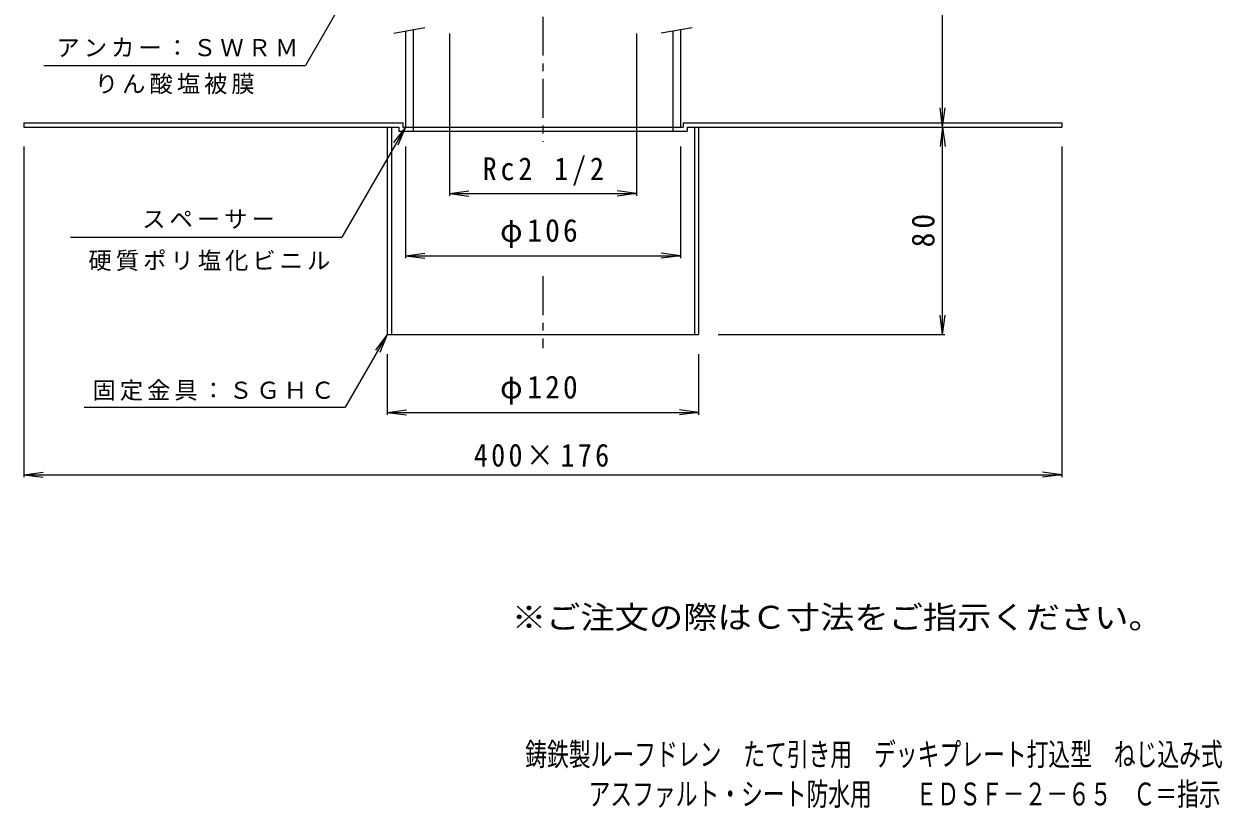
# Model space of a CAD drawing. Units: millimetres, scale not verified, with parts at other scales. Extents: x -242 to 229, y -348 to 371.
# Drawn here: x -233 to 228.7, y -347.8 to -45.5 of the extents above; entities that cross this region are included whole.
import ezdxf
from ezdxf.enums import TextEntityAlignment as Align

# ---------------------------------------------------------------- set-up
doc = ezdxf.new("R2010")
doc.units = ezdxf.units.MM
doc.header["$LTSCALE"] = 3
doc.linetypes.add('CHAIN1', pattern=[8, 5, -1, 1, -1])
for name, color, linetype, lineweight in [('0-0_通り芯', 3, 'Continuous', 9), ('0-3_建具', 4, 'Continuous', 9), ('0-4_その他', 7, 'Continuous', 9), ('0-5_寸法', 7, 'Continuous', 9), ('0-B', 2, 'Continuous', 9)]:
    doc.layers.add(name, color=color, linetype=linetype, lineweight=lineweight)
doc.layers.add('F-4_F-4ﾚｲﾔ', color=6, linetype='Continuous')
doc.layers.add('F-5_F-5ﾚｲﾔ', color=2, linetype='Continuous')
doc.styles.add('ＭＳ ゴシック', font='')
doc.styles.get('ＭＳ ゴシック').set_extended_font_data('MS Gothic')

msp = doc.modelspace()

# ---------------------------------------------------------------- linework, layer by layer
at = {"layer": '0-0_通り芯', "linetype": 'CHAIN1'}
for p, q in [((-32.963, 29.29), (-32.963, -90.938)), ((-32.963, -142.736), (-32.963, -170.494))]:
    msp.add_line(p, q, dxfattribs=at)
at = {"layer": '0-3_建具', "color": 7}
for p, q in [((-78.463, -47.039), (-90.463, -49.155)), ((24.537, -46.951), (12.537, -49.067))]:
    msp.add_line(p, q, dxfattribs=at)
at = {"layer": '0-3_建具'}
for p, q in [((-85.963, -48.362), (-85.963, -85.265)), ((-82.963, -47.833), (-82.963, -85.265)), ((17.037, -48.273), (17.037, -85.265)), ((20.037, -47.744), (20.037, -85.265))]:
    msp.add_line(p, q, dxfattribs=at)
at = {"layer": '0-4_その他'}
for p, q in [((121.037, -85.265), (121.037, 16.716)), ((-68.977, -49.207), (-68.977, -111.765)), ((3.052, -49.207), (3.052, -111.765)), ((121.037, -85.265), (120.058, -92.701)), ((121.037, -165.265), (121.037, -85.265)), ((121.037, -85.265), (122.016, -92.701)), ((-232.963, -92.765), (-232.963, -220.165)), ((-85.963, -92.765), (-85.963, -135.765)), ((20.037, -92.765), (20.037, -135.765)), ((167.037, -92.765), (167.037, -220.165)), ((-68.977, -110.865), (-61.541, -109.886)), ((3.052, -110.865), (-4.384, -109.886)), ((-68.977, -110.865), (3.052, -110.865)), ((-68.977, -110.865), (-61.541, -111.844)), ((3.052, -110.865), (-4.384, -111.844)), ((-85.963, -134.865), (-78.527, -133.886)), ((20.037, -134.865), (12.601, -133.886)), ((-85.963, -134.865), (20.037, -134.865)), ((-85.963, -134.865), (-78.527, -135.844)), ((20.037, -134.865), (12.601, -135.844)), ((121.037, -165.265), (120.058, -157.829)), ((121.037, -165.265), (122.016, -157.829)), ((34.537, -165.265), (121.937, -165.265)), ((-92.963, -172.765), (-92.963, -196.165)), ((27.037, -172.765), (27.037, -196.165)), ((-92.963, -195.265), (-85.527, -194.286)), ((-92.963, -195.265), (27.037, -195.265)), ((-92.963, -195.265), (-85.527, -196.244)), ((27.037, -195.265), (19.601, -194.286)), ((27.037, -195.265), (19.601, -196.244)), ((-232.963, -219.265), (-225.527, -218.286)), ((-232.963, -219.265), (167.037, -219.265)), ((-232.963, -219.265), (-225.527, -220.244)), ((167.037, -219.265), (159.601, -218.286)), ((167.037, -219.265), (159.601, -220.244))]:
    msp.add_line(p, q, dxfattribs=at)
at = {"layer": '0-5_寸法'}
for p, q in [((-109.963, -36.284), (-124.524, -61.506)), ((-225.312, -61.506), (-124.524, -61.506)), ((121.037, -85.265), (120.058, -77.829)), ((121.037, -85.265), (122.016, -77.829)), ((-85.963, -85.265), (-110.493, -127.752)), ((-85.963, -85.265), (-90.528, -91.215)), ((-85.963, -85.265), (-88.833, -92.194)), ((-215.017, -127.752), (-110.493, -127.752)), ((-92.963, -165.265), (-109.129, -193.265)), ((-92.963, -165.265), (-97.528, -171.215)), ((-92.963, -165.265), (-95.833, -172.194)), ((-209.809, -193.265), (-109.129, -193.265))]:
    msp.add_line(p, q, dxfattribs=at)
at = {"layer": '0-B'}
for p, q in [((-232.963, -83.665), (-86.963, -83.665)), ((-92.963, -85.265), (-92.963, -165.265)), ((-91.363, -85.265), (-91.363, -165.265)), ((-86.963, -83.665), (-86.963, -85.265)), ((-86.963, -85.265), (21.037, -85.265)), ((-82.963, -85.265), (-82.963, -86.865)), ((17.037, -85.265), (17.037, -86.865)), ((21.037, -83.665), (21.037, -85.265)), ((21.037, -83.665), (167.037, -83.665)), ((22.637, -85.265), (22.637, -86.865)), ((22.637, -85.265), (167.037, -85.265)), ((25.437, -85.265), (25.437, -165.265)), ((27.037, -85.265), (27.037, -165.265)), ((167.037, -83.665), (167.037, -85.265)), ((-92.963, -165.265), (27.037, -165.265))]:
    msp.add_line(p, q, dxfattribs=at)
for points in [[(-232.963, -83.665), (-232.963, -85.265), (-88.563, -85.265)], [(-88.563, -85.265), (-88.563, -86.865), (22.637, -86.865)]]:
    msp.add_lwpolyline(points, dxfattribs=at)

# ---------------------------------------------------------------- texts
at = {"layer": '0-4_その他', "color": 2, "char_height": 8.798, "attachment_point": 7, "style": 'ＭＳ ゴシック'}
for s, insert in [('\\T1.28;\\W0.9;Rc2\\~1/2', (-56.213, -107.865)), ('\\T1.21;\\W0.95;φ106', (-49.463, -131.865)), ('\\T1.21;\\W0.95;φ120', (-49.463, -192.265)), ('\\T1.24;\\W0.9;400×176', (-59.588, -216.265))]:
    msp.add_mtext(s, dxfattribs=dict(at, insert=insert))
at = {"layer": '0-4_その他', "color": 2, "insert": (118.037, -131.64), "char_height": 8.798, "attachment_point": 7, "rotation": 90, "style": 'ＭＳ ゴシック'}
msp.add_mtext('\\T1.27;\\W0.95;80', dxfattribs=at)
at = {"layer": '0-5_寸法', "char_height": 6.598, "attachment_point": 7, "style": 'ＭＳ ゴシック'}
for s, insert in [('\\T1.17;アンカー：ＳＷＲＭ', (-220.477, -58.279)), ('\\T1.17;りん酸塩被膜', (-205.668, -72.618)), ('\\T1.17;スペーサー', (-187.392, -124.42)), ('\\T1.17;硬質ポリ塩化ビニル', (-208.134, -140.748)), ('\\T1.17;固定金具：ＳＧＨＣ', (-206.579, -190.765))]:
    msp.add_mtext(s, dxfattribs=dict(at, insert=insert))
at = {"layer": 'F-4_F-4ﾚｲﾔ', "style": 'ＭＳ ゴシック', "width": 0.7}
for s, p in [('鋳鉄製ルーフドレン\u3000たて引き用\u3000デッキプレート打込型\u3000ねじ込み式', (-39.797, -334.09)), ('アスファルト・シート防水用\u3000\u3000ＥＤＳＦ－２－６５\u3000Ｃ＝指示', (-15.401, -349.38))]:
    msp.add_text(s, height=8.798, dxfattribs=at).set_placement(p, align=Align.BOTTOM_LEFT)
at = {"layer": 'F-5_F-5ﾚｲﾔ', "style": 'ＭＳ ゴシック', "width": 1.1}
msp.add_text('※ご注文の際はＣ寸法をご指示ください。', height=8.798, dxfattribs=at).set_placement((-44.942, -281.252), align=Align.BOTTOM_LEFT)

doc.saveas('drawing.dxf')
